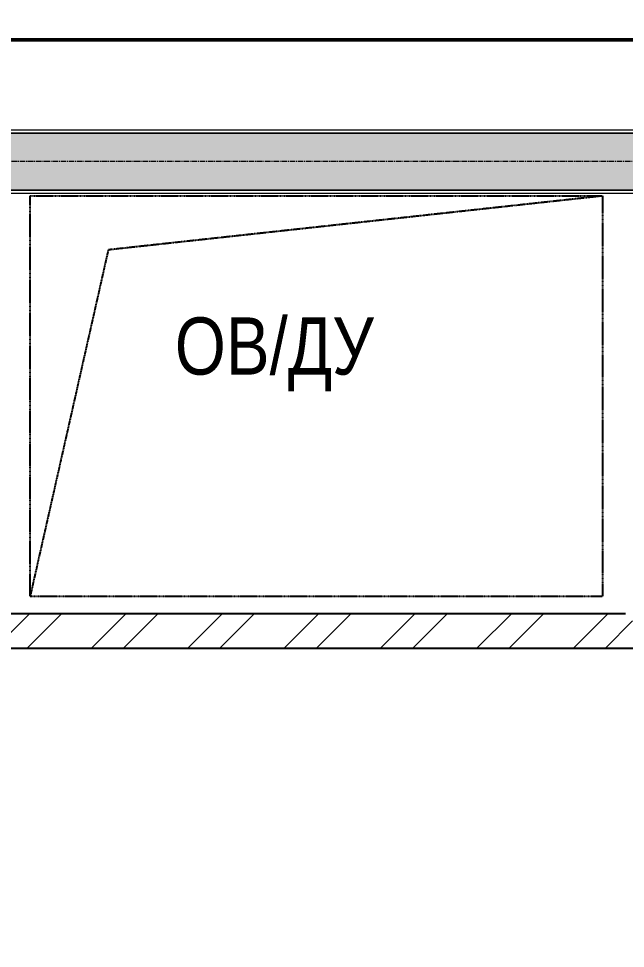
# Model space of a CAD drawing. Header units: millimetres. Extents: x -7155 to 483283, y -227682 to 148426.
# Drawn here: x 15130 to 17250, y 58450 to 61700 of the extents above; entities that cross this region are included whole.
import ezdxf

# ---------------------------------------------------------------- set-up
doc = ezdxf.new("R2010")
doc.units = ezdxf.units.MM
doc.linetypes.add('CENTER2', pattern=[28.575, 19.05, -3.175, 3.175, -3.175])
doc.linetypes.add('HIDDEN', pattern=[9.525, 6.35, -3.175])
doc.layers.add('АР_Оси_РД_100', color=7, linetype='Continuous', lineweight=0, true_color=0x525252)
doc.layers.add('РД_Оси_100', color=7, linetype='Continuous', lineweight=0, true_color=0x525252)
for name, color, linetype, lineweight in [('АР_Стены кирпич', 32, 'Continuous', 25), ('АР_Стены ПЕНОблок', 52, 'Continuous', 20), ('АР_Тонкая', 254, 'Continuous', 5), ('АР_Штриховка', 8, 'Continuous', 0), ('ОВ_Шахты', 1, 'Continuous', 5)]:
    doc.layers.add(name, color=color, linetype=linetype, lineweight=lineweight)
doc.styles.add('style1', font='ARIALN.TTF')

# ---------------------------------------------------------------- blocks, each defined once
blk = doc.blocks.new('СОШ_2200_АР_ОСИ_М100_28.05.24')
at = {"layer": 'АР_Оси_РД_100', "linetype": 'CENTER2'}
blk.add_line((29555, 61200), (-5954.958, 61200), dxfattribs=at)

msp = doc.modelspace()

# ---------------------------------------------------------------- hatches: boundary and pattern name
at = {"layer": 'АР_Штриховка', "linetype": 'Continuous', "lineweight": 0, "true_color": 0x000000}
h = msp.add_hatch(dxfattribs=at)
h.set_pattern_fill('AR-CONC', color=18, angle=-315, style=0)
h.paths.add_polyline_path([(19980, 61100), (19980, 61300), (13400, 61300), (13400, 61100)], flags=0)
h = msp.add_hatch(dxfattribs=at)
h.set_pattern_fill('ANSI32', color=18, scale=25, angle=-6e-13, style=0)
h.paths.add_polyline_path([(14720, 59620), (14600, 59500), (14970, 59500), (15010, 59590), (14970, 59620)], flags=0)
h.paths.add_polyline_path([(15090, 59620), (15010, 59590), (14970, 59500), (17370, 59500), (17250, 59620)], flags=0)

# ---------------------------------------------------------------- linework, layer by layer
at = {"color": 18, "linetype": 'HIDDEN', "ltscale": 0.07, "true_color": 0x000000}
for p, q in [((15170, 61080), (17170, 61080)), ((15170, 59680), (15170, 61080)), ((17170, 61080), (15443.2, 60891.5)), ((17170, 61080), (17170, 59680)), ((15443.2, 60891.5), (15170, 59680)), ((17170, 59680), (15170, 59680))]:
    msp.add_line(p, q, dxfattribs=at)
at = {"color": 1, "lineweight": 50}
msp.add_lwpolyline([(8308, 63335), (13325, 63335), (13325, 67891), (19479, 67891), (19479, 61626), (11841, 61626), (11841, 39235), (8263, 39235), (8308, 63335)], dxfattribs=at)
at = {"layer": 'АР_Стены кирпич', "color": 18, "linetype": 'Continuous', "lineweight": 25, "true_color": 0x000000}
for p, q in [((17250, 59620), (15090, 59620)), ((14970, 59500), (17370, 59500))]:
    msp.add_line(p, q, dxfattribs=at)
at = {"layer": 'АР_Стены ПЕНОблок', "color": 18, "linetype": 'Continuous', "lineweight": 20, "true_color": 0x000000}
for p, q in [((19980, 61300), (13400, 61300)), ((13400, 61100), (19980, 61100))]:
    msp.add_line(p, q, dxfattribs=at)
at = {"layer": 'АР_Тонкая', "color": 18, "linetype": 'Continuous', "lineweight": 0, "true_color": 0x000000}
for p, q in [((19980, 61310), (13400, 61310)), ((13400, 61300), (19980, 61300)), ((19980, 61100), (13400, 61100)), ((13400, 61090), (19980, 61090))]:
    msp.add_line(p, q, dxfattribs=at)

# ---------------------------------------------------------------- block references
at = {"layer": 'РД_Оси_100'}
msp.add_blockref('СОШ_2200_АР_ОСИ_М100_28.05.24', (0, 0), dxfattribs=at)

# ---------------------------------------------------------------- texts
at = {"layer": 'ОВ_Шахты', "color": 18, "lineweight": 50, "true_color": 0x000000, "style": 'style1'}
for s, p in [('ОВ', (15675.7, 60455.6)), ('/', (16006.8, 60455.6)), ('ДУ', (16070.6, 60455.6))]:
    msp.add_text(s, height=200, dxfattribs=at).set_placement(p)

doc.saveas('drawing.dxf')
